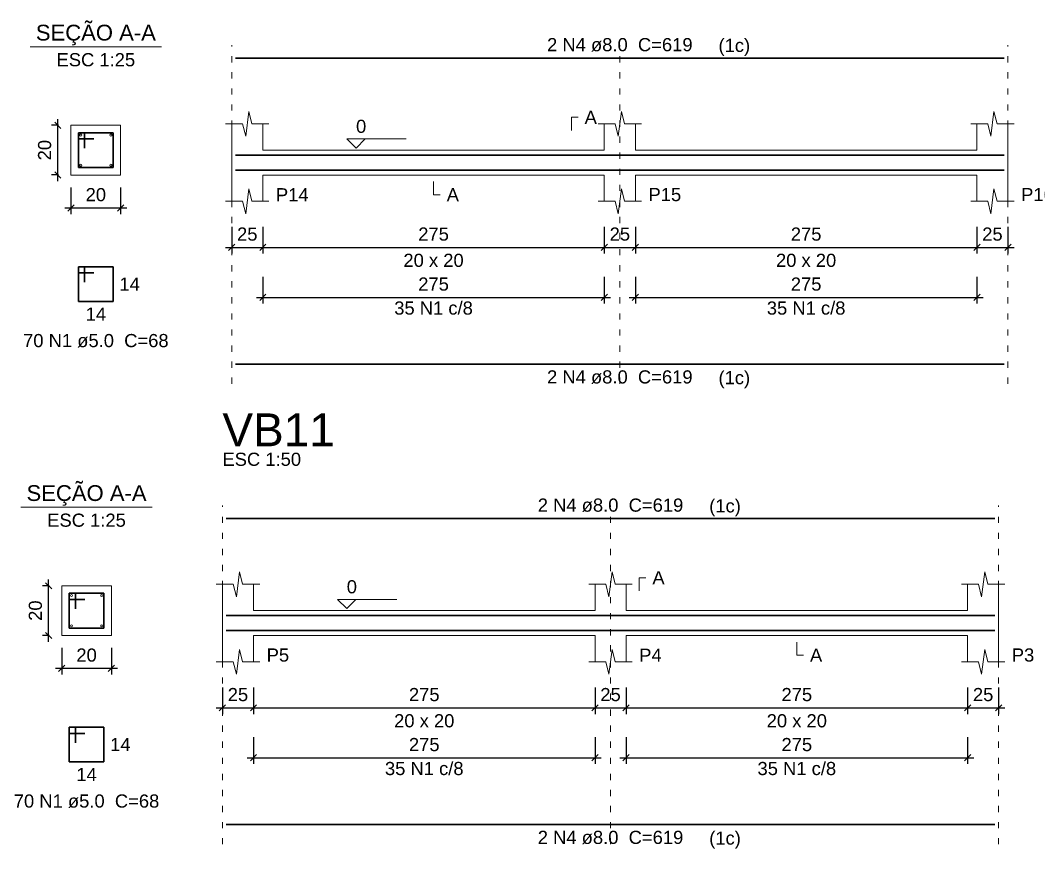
# Model space of a CAD drawing. Header units: millimetres. Extents: x 7 to 580, y -90 to 91.
# Drawn here: x 455.32 to 471.72, y 33.03 to 46.37 of the extents above; entities that cross this region are included whole.
import ezdxf

# ---------------------------------------------------------------- set-up
doc = ezdxf.new("R2010")
doc.units = ezdxf.units.MM
doc.linetypes.add('DOT2', pattern=[3.175, 0, -3.175])
for name, color, linetype, lineweight in [('DT-Barras na forma', 2, 'Continuous', 30), ('DT-Barras no corte', 5, 'Continuous', 5), ('DT-Barras rebatidas', 2, 'Continuous', 30), ('DT-Cotas', 9, 'Continuous', 5), ('DT-Forma', 5, 'Continuous', 5), ('DT-Pontilhado', 9, 'DOT2', 5), ('DT-Textos', 7, 'Continuous', 5), ('DT-Título', 3, 'Continuous', 20)]:
    doc.layers.add(name, color=color, linetype=linetype, lineweight=lineweight)
doc.styles.add('Arial', font='arial.ttf')
doc.styles.get("Standard").update_dxf_attribs({"font": 'arial.ttf'})
doc.dimstyles.new('UM_25.000000', dxfattribs={"dimtxt": 0.18, "dimasz": 0.1, "dimexe": 0.1, "dimexo": 0.2, "dimgap": 0, "dimtad": 1, "dimtih": 1, "dimtoh": 1, "dimdec": 1, "dimlfac": 25, "dimzin": 0, "dimdsep": 46, "dimtxsty": 'Standard', "dimblk": 'CLOSED', "dimblk1": 'CLOSED', "dimblk2": 'CLOSED', "dimcen": 0.09, "dimdle": 0.1, "dimadec": 1, "dimazin": 2, "dimtfac": 1, "dimtdec": 4, "dimtofl": 0, "dimtmove": 0, "dimatfit": 3, "dimldrblk": 'CLOSED', "dimfxl": 1, "dimtolj": 1, "dimarcsym": 0})
doc.dimstyles.new('UM_50.000000', dxfattribs={"dimtxt": 0.18, "dimasz": 0.1, "dimexe": 0.1, "dimexo": 0.2, "dimgap": 0, "dimtad": 1, "dimtih": 1, "dimtoh": 1, "dimdec": 1, "dimlfac": 50, "dimzin": 0, "dimdsep": 46, "dimtxsty": 'Standard', "dimblk": 'CLOSED', "dimblk1": 'CLOSED', "dimblk2": 'CLOSED', "dimcen": 0.09, "dimdle": 0.1, "dimadec": 1, "dimazin": 2, "dimtfac": 1, "dimtdec": 4, "dimtofl": 0, "dimtmove": 0, "dimatfit": 3, "dimldrblk": 'CLOSED', "dimfxl": 1, "dimtolj": 1, "dimarcsym": 0})

# ---------------------------------------------------------------- blocks, each defined once
blk = doc.blocks.new('_OBLIQUE')
at = {"color": 0, "linetype": 'ByBlock', "lineweight": -2}
blk.add_line((-0.5, -0.5), (0.5, 0.5), dxfattribs=at)
blk = doc.blocks.new('*D363')
at = {"layer": 'Defpoints', "color": 0, "transparency": 16777216}
for p in [(455.927, 44.682), (456.139, 44.682), (456.139, 43.882)]:
    blk.add_point(p, dxfattribs=at)
at = {"layer": 'DT-Cotas', "color": 0, "lineweight": -2, "transparency": 16777216}
for p, q in [((455.927, 43.782), (455.927, 44.782)), ((455.939, 44.682), (455.827, 44.682)), ((455.939, 43.882), (455.827, 43.882))]:
    blk.add_line(p, q, dxfattribs=at)
at = {"layer": 'DT-Cotas', "color": 0, "lineweight": -2, "transparency": 16777216, "xscale": 0.1, "yscale": 0.1, "zscale": 0.1}
for p, rotation in [((455.927, 44.682), 90), ((455.927, 43.882), 270)]:
    blk.add_blockref('_OBLIQUE', p, dxfattribs=dict(at, rotation=rotation))
at = {"layer": 'DT-Cotas', "transparency": 16777216, "insert": (455.715, 44.282), "char_height": 0.2118, "attachment_point": 5, "rotation": 90, "style": 'Arial'}
blk.add_mtext('\\A1;20', dxfattribs=at)
blk = doc.blocks.new('*D364')
at = {"layer": 'Defpoints', "color": 0, "transparency": 16777216}
for p in [(456.139, 43.882), (456.939, 43.882), (456.939, 43.352)]:
    blk.add_point(p, dxfattribs=at)
at = {"layer": 'DT-Cotas', "color": 0, "lineweight": -2, "transparency": 16777216}
for p, q in [((456.139, 43.682), (456.139, 43.252)), ((456.939, 43.682), (456.939, 43.252)), ((456.039, 43.352), (457.039, 43.352))]:
    blk.add_line(p, q, dxfattribs=at)
at = {"layer": 'DT-Cotas', "color": 0, "lineweight": -2, "transparency": 16777216, "xscale": 0.1, "yscale": 0.1, "zscale": 0.1, "rotation": 180}
blk.add_blockref('_OBLIQUE', (456.139, 43.352), dxfattribs=at)
at = {"layer": 'DT-Cotas', "color": 0, "lineweight": -2, "transparency": 16777216, "xscale": 0.1, "yscale": 0.1, "zscale": 0.1}
blk.add_blockref('_OBLIQUE', (456.939, 43.352), dxfattribs=at)
at = {"layer": 'DT-Cotas', "transparency": 16777216, "insert": (456.539, 43.564), "char_height": 0.2118, "attachment_point": 5, "rotation": 0.0057, "style": 'Arial'}
blk.add_mtext('\\A1;20', dxfattribs=at)
blk = doc.blocks.new('*D367')
at = {"layer": 'Defpoints', "color": 0, "transparency": 16777216}
for p in [(458.728, 43.246), (459.228, 43.246), (459.228, 42.717)]:
    blk.add_point(p, dxfattribs=at)
at = {"layer": 'DT-Cotas', "color": 0, "lineweight": -2, "transparency": 16777216}
for p, q in [((458.728, 43.046), (458.728, 42.617)), ((459.228, 43.046), (459.228, 42.617)), ((458.628, 42.717), (459.328, 42.717))]:
    blk.add_line(p, q, dxfattribs=at)
at = {"layer": 'DT-Cotas', "color": 0, "lineweight": -2, "transparency": 16777216, "xscale": 0.1, "yscale": 0.1, "zscale": 0.1, "rotation": 180}
blk.add_blockref('_OBLIQUE', (458.728, 42.717), dxfattribs=at)
at = {"layer": 'DT-Cotas', "color": 0, "lineweight": -2, "transparency": 16777216, "xscale": 0.1, "yscale": 0.1, "zscale": 0.1}
blk.add_blockref('_OBLIQUE', (459.228, 42.717), dxfattribs=at)
at = {"layer": 'DT-Cotas', "transparency": 16777216, "insert": (458.978, 42.929), "char_height": 0.2118, "attachment_point": 5, "rotation": 0.0057, "style": 'Arial'}
blk.add_mtext('\\A1;25', dxfattribs=at)
blk = doc.blocks.new('*D368')
at = {"layer": 'Defpoints', "color": 0, "transparency": 16777216}
for p in [(459.228, 43.246), (464.728, 43.246), (464.728, 42.717)]:
    blk.add_point(p, dxfattribs=at)
at = {"layer": 'DT-Cotas', "color": 0, "lineweight": -2, "transparency": 16777216}
for p, q in [((459.228, 43.046), (459.228, 42.617)), ((464.728, 43.046), (464.728, 42.617)), ((459.128, 42.717), (464.828, 42.717))]:
    blk.add_line(p, q, dxfattribs=at)
at = {"layer": 'DT-Cotas', "color": 0, "lineweight": -2, "transparency": 16777216, "xscale": 0.1, "yscale": 0.1, "zscale": 0.1, "rotation": 180}
blk.add_blockref('_OBLIQUE', (459.228, 42.717), dxfattribs=at)
at = {"layer": 'DT-Cotas', "color": 0, "lineweight": -2, "transparency": 16777216, "xscale": 0.1, "yscale": 0.1, "zscale": 0.1}
blk.add_blockref('_OBLIQUE', (464.728, 42.717), dxfattribs=at)
at = {"layer": 'DT-Cotas', "transparency": 16777216, "insert": (461.978, 42.929), "char_height": 0.2118, "attachment_point": 5, "rotation": 0.0057, "style": 'Arial'}
blk.add_mtext('\\A1;275', dxfattribs=at)
blk = doc.blocks.new('*D369')
at = {"layer": 'Defpoints', "color": 0, "transparency": 16777216}
for p in [(464.728, 43.246), (465.228, 43.246), (465.228, 42.717)]:
    blk.add_point(p, dxfattribs=at)
at = {"layer": 'DT-Cotas', "color": 0, "lineweight": -2, "transparency": 16777216}
for p, q in [((464.728, 43.046), (464.728, 42.617)), ((465.228, 43.046), (465.228, 42.617)), ((464.628, 42.717), (465.328, 42.717))]:
    blk.add_line(p, q, dxfattribs=at)
at = {"layer": 'DT-Cotas', "color": 0, "lineweight": -2, "transparency": 16777216, "xscale": 0.1, "yscale": 0.1, "zscale": 0.1, "rotation": 180}
blk.add_blockref('_OBLIQUE', (464.728, 42.717), dxfattribs=at)
at = {"layer": 'DT-Cotas', "color": 0, "lineweight": -2, "transparency": 16777216, "xscale": 0.1, "yscale": 0.1, "zscale": 0.1}
blk.add_blockref('_OBLIQUE', (465.228, 42.717), dxfattribs=at)
at = {"layer": 'DT-Cotas', "transparency": 16777216, "insert": (464.978, 42.929), "char_height": 0.2118, "attachment_point": 5, "rotation": 0.0057, "style": 'Arial'}
blk.add_mtext('\\A1;25', dxfattribs=at)
blk = doc.blocks.new('*D370')
at = {"layer": 'Defpoints', "color": 0, "transparency": 16777216}
for p in [(465.228, 43.246), (470.728, 43.246), (470.728, 42.717)]:
    blk.add_point(p, dxfattribs=at)
at = {"layer": 'DT-Cotas', "color": 0, "lineweight": -2, "transparency": 16777216}
for p, q in [((465.228, 43.046), (465.228, 42.617)), ((470.728, 43.046), (470.728, 42.617)), ((465.128, 42.717), (470.828, 42.717))]:
    blk.add_line(p, q, dxfattribs=at)
at = {"layer": 'DT-Cotas', "color": 0, "lineweight": -2, "transparency": 16777216, "xscale": 0.1, "yscale": 0.1, "zscale": 0.1, "rotation": 180}
blk.add_blockref('_OBLIQUE', (465.228, 42.717), dxfattribs=at)
at = {"layer": 'DT-Cotas', "color": 0, "lineweight": -2, "transparency": 16777216, "xscale": 0.1, "yscale": 0.1, "zscale": 0.1}
blk.add_blockref('_OBLIQUE', (470.728, 42.717), dxfattribs=at)
at = {"layer": 'DT-Cotas', "transparency": 16777216, "insert": (467.978, 42.929), "char_height": 0.2118, "attachment_point": 5, "rotation": 0.0057, "style": 'Arial'}
blk.add_mtext('\\A1;275', dxfattribs=at)
blk = doc.blocks.new('*D371')
at = {"layer": 'Defpoints', "color": 0, "transparency": 16777216}
for p in [(470.728, 43.246), (471.228, 43.246), (471.228, 42.717)]:
    blk.add_point(p, dxfattribs=at)
at = {"layer": 'DT-Cotas', "color": 0, "lineweight": -2, "transparency": 16777216}
for p, q in [((470.728, 43.046), (470.728, 42.617)), ((471.228, 43.046), (471.228, 42.617)), ((470.628, 42.717), (471.328, 42.717))]:
    blk.add_line(p, q, dxfattribs=at)
at = {"layer": 'DT-Cotas', "color": 0, "lineweight": -2, "transparency": 16777216, "xscale": 0.1, "yscale": 0.1, "zscale": 0.1, "rotation": 180}
blk.add_blockref('_OBLIQUE', (470.728, 42.717), dxfattribs=at)
at = {"layer": 'DT-Cotas', "color": 0, "lineweight": -2, "transparency": 16777216, "xscale": 0.1, "yscale": 0.1, "zscale": 0.1}
blk.add_blockref('_OBLIQUE', (471.228, 42.717), dxfattribs=at)
at = {"layer": 'DT-Cotas', "transparency": 16777216, "insert": (470.978, 42.929), "char_height": 0.2118, "attachment_point": 5, "rotation": 0.0057, "style": 'Arial'}
blk.add_mtext('\\A1;25', dxfattribs=at)
blk = doc.blocks.new('*D351')
at = {"layer": 'Defpoints', "color": 0, "transparency": 16777216}
for p in [(459.228, 42.442), (464.728, 42.442), (464.728, 41.912)]:
    blk.add_point(p, dxfattribs=at)
at = {"layer": 'DT-Cotas', "color": 0, "lineweight": -2, "transparency": 16777216}
for p, q in [((459.228, 42.242), (459.228, 41.812)), ((464.728, 42.242), (464.728, 41.812)), ((459.128, 41.912), (464.828, 41.912))]:
    blk.add_line(p, q, dxfattribs=at)
at = {"layer": 'DT-Cotas', "color": 0, "lineweight": -2, "transparency": 16777216, "xscale": 0.1, "yscale": 0.1, "zscale": 0.1, "rotation": 180}
blk.add_blockref('_OBLIQUE', (459.228, 41.912), dxfattribs=at)
at = {"layer": 'DT-Cotas', "color": 0, "lineweight": -2, "transparency": 16777216, "xscale": 0.1, "yscale": 0.1, "zscale": 0.1}
blk.add_blockref('_OBLIQUE', (464.728, 41.912), dxfattribs=at)
at = {"layer": 'DT-Cotas', "transparency": 16777216, "insert": (461.978, 42.124), "char_height": 0.2118, "attachment_point": 5, "rotation": 0.0057, "style": 'Arial'}
blk.add_mtext('\\A1;275', dxfattribs=at)
blk = doc.blocks.new('*D352')
at = {"layer": 'Defpoints', "color": 0, "transparency": 16777216}
for p in [(465.228, 42.442), (470.728, 42.442), (470.728, 41.912)]:
    blk.add_point(p, dxfattribs=at)
at = {"layer": 'DT-Cotas', "color": 0, "lineweight": -2, "transparency": 16777216}
for p, q in [((465.228, 42.242), (465.228, 41.812)), ((470.728, 42.242), (470.728, 41.812)), ((465.128, 41.912), (470.828, 41.912))]:
    blk.add_line(p, q, dxfattribs=at)
at = {"layer": 'DT-Cotas', "color": 0, "lineweight": -2, "transparency": 16777216, "xscale": 0.1, "yscale": 0.1, "zscale": 0.1, "rotation": 180}
blk.add_blockref('_OBLIQUE', (465.228, 41.912), dxfattribs=at)
at = {"layer": 'DT-Cotas', "color": 0, "lineweight": -2, "transparency": 16777216, "xscale": 0.1, "yscale": 0.1, "zscale": 0.1}
blk.add_blockref('_OBLIQUE', (470.728, 41.912), dxfattribs=at)
at = {"layer": 'DT-Cotas', "transparency": 16777216, "insert": (467.978, 42.124), "char_height": 0.2118, "attachment_point": 5, "rotation": 0.0057, "style": 'Arial'}
blk.add_mtext('\\A1;275', dxfattribs=at)
blk = doc.blocks.new('*D402')
at = {"layer": 'Defpoints', "color": 0, "transparency": 16777216}
for p in [(455.778, 37.267), (455.99, 37.267), (455.99, 36.467)]:
    blk.add_point(p, dxfattribs=at)
at = {"layer": 'DT-Cotas', "color": 0, "lineweight": -2, "transparency": 16777216}
for p, q in [((455.79, 37.267), (455.678, 37.267)), ((455.778, 36.367), (455.778, 37.367)), ((455.79, 36.467), (455.678, 36.467))]:
    blk.add_line(p, q, dxfattribs=at)
at = {"layer": 'DT-Cotas', "color": 0, "lineweight": -2, "transparency": 16777216, "xscale": 0.1, "yscale": 0.1, "zscale": 0.1}
for p, rotation in [((455.778, 37.267), 90), ((455.778, 36.467), 270)]:
    blk.add_blockref('_OBLIQUE', p, dxfattribs=dict(at, rotation=rotation))
at = {"layer": 'DT-Cotas', "transparency": 16777216, "insert": (455.566, 36.867), "char_height": 0.2118, "attachment_point": 5, "rotation": 90, "style": 'Arial'}
blk.add_mtext('\\A1;20', dxfattribs=at)
blk = doc.blocks.new('*D403')
at = {"layer": 'Defpoints', "color": 0, "transparency": 16777216}
for p in [(455.99, 36.467), (456.79, 36.467), (456.79, 35.938)]:
    blk.add_point(p, dxfattribs=at)
at = {"layer": 'DT-Cotas', "color": 0, "lineweight": -2, "transparency": 16777216}
for p, q in [((455.99, 36.267), (455.99, 35.838)), ((456.79, 36.267), (456.79, 35.838)), ((455.89, 35.938), (456.89, 35.938))]:
    blk.add_line(p, q, dxfattribs=at)
at = {"layer": 'DT-Cotas', "color": 0, "lineweight": -2, "transparency": 16777216, "xscale": 0.1, "yscale": 0.1, "zscale": 0.1, "rotation": 180}
blk.add_blockref('_OBLIQUE', (455.99, 35.938), dxfattribs=at)
at = {"layer": 'DT-Cotas', "color": 0, "lineweight": -2, "transparency": 16777216, "xscale": 0.1, "yscale": 0.1, "zscale": 0.1}
blk.add_blockref('_OBLIQUE', (456.79, 35.938), dxfattribs=at)
at = {"layer": 'DT-Cotas', "transparency": 16777216, "insert": (456.39, 36.15), "char_height": 0.2118, "attachment_point": 5, "rotation": 0.0057, "style": 'Arial'}
blk.add_mtext('\\A1;20', dxfattribs=at)
blk = doc.blocks.new('*D386')
at = {"layer": 'Defpoints', "color": 0, "transparency": 16777216}
for p in [(458.578, 35.832), (459.078, 35.832), (459.078, 35.302)]:
    blk.add_point(p, dxfattribs=at)
at = {"layer": 'DT-Cotas', "color": 0, "lineweight": -2, "transparency": 16777216}
for p, q in [((458.578, 35.632), (458.578, 35.202)), ((459.078, 35.632), (459.078, 35.202)), ((458.478, 35.302), (459.178, 35.302))]:
    blk.add_line(p, q, dxfattribs=at)
at = {"layer": 'DT-Cotas', "color": 0, "lineweight": -2, "transparency": 16777216, "xscale": 0.1, "yscale": 0.1, "zscale": 0.1, "rotation": 180}
blk.add_blockref('_OBLIQUE', (458.578, 35.302), dxfattribs=at)
at = {"layer": 'DT-Cotas', "color": 0, "lineweight": -2, "transparency": 16777216, "xscale": 0.1, "yscale": 0.1, "zscale": 0.1}
blk.add_blockref('_OBLIQUE', (459.078, 35.302), dxfattribs=at)
at = {"layer": 'DT-Cotas', "transparency": 16777216, "insert": (458.828, 35.514), "char_height": 0.2118, "attachment_point": 5, "rotation": 0.0057, "style": 'Arial'}
blk.add_mtext('\\A1;25', dxfattribs=at)
blk = doc.blocks.new('*D387')
at = {"layer": 'Defpoints', "color": 0, "transparency": 16777216}
for p in [(459.078, 35.832), (464.578, 35.832), (464.578, 35.302)]:
    blk.add_point(p, dxfattribs=at)
at = {"layer": 'DT-Cotas', "color": 0, "lineweight": -2, "transparency": 16777216}
for p, q in [((459.078, 35.632), (459.078, 35.202)), ((464.578, 35.632), (464.578, 35.202)), ((458.978, 35.302), (464.678, 35.302))]:
    blk.add_line(p, q, dxfattribs=at)
at = {"layer": 'DT-Cotas', "color": 0, "lineweight": -2, "transparency": 16777216, "xscale": 0.1, "yscale": 0.1, "zscale": 0.1, "rotation": 180}
blk.add_blockref('_OBLIQUE', (459.078, 35.302), dxfattribs=at)
at = {"layer": 'DT-Cotas', "color": 0, "lineweight": -2, "transparency": 16777216, "xscale": 0.1, "yscale": 0.1, "zscale": 0.1}
blk.add_blockref('_OBLIQUE', (464.578, 35.302), dxfattribs=at)
at = {"layer": 'DT-Cotas', "transparency": 16777216, "insert": (461.828, 35.514), "char_height": 0.2118, "attachment_point": 5, "rotation": 0.0057, "style": 'Arial'}
blk.add_mtext('\\A1;275', dxfattribs=at)
blk = doc.blocks.new('*D388')
at = {"layer": 'Defpoints', "color": 0, "transparency": 16777216}
for p in [(464.578, 35.832), (465.078, 35.832), (465.078, 35.302)]:
    blk.add_point(p, dxfattribs=at)
at = {"layer": 'DT-Cotas', "color": 0, "lineweight": -2, "transparency": 16777216}
for p, q in [((464.578, 35.632), (464.578, 35.202)), ((465.078, 35.632), (465.078, 35.202)), ((464.478, 35.302), (465.178, 35.302))]:
    blk.add_line(p, q, dxfattribs=at)
at = {"layer": 'DT-Cotas', "color": 0, "lineweight": -2, "transparency": 16777216, "xscale": 0.1, "yscale": 0.1, "zscale": 0.1, "rotation": 180}
blk.add_blockref('_OBLIQUE', (464.578, 35.302), dxfattribs=at)
at = {"layer": 'DT-Cotas', "color": 0, "lineweight": -2, "transparency": 16777216, "xscale": 0.1, "yscale": 0.1, "zscale": 0.1}
blk.add_blockref('_OBLIQUE', (465.078, 35.302), dxfattribs=at)
at = {"layer": 'DT-Cotas', "transparency": 16777216, "insert": (464.828, 35.514), "char_height": 0.2118, "attachment_point": 5, "rotation": 0.0057, "style": 'Arial'}
blk.add_mtext('\\A1;25', dxfattribs=at)
blk = doc.blocks.new('*D389')
at = {"layer": 'Defpoints', "color": 0, "transparency": 16777216}
for p in [(465.078, 35.832), (470.578, 35.832), (470.578, 35.302)]:
    blk.add_point(p, dxfattribs=at)
at = {"layer": 'DT-Cotas', "color": 0, "lineweight": -2, "transparency": 16777216}
for p, q in [((465.078, 35.632), (465.078, 35.202)), ((470.578, 35.632), (470.578, 35.202)), ((464.978, 35.302), (470.678, 35.302))]:
    blk.add_line(p, q, dxfattribs=at)
at = {"layer": 'DT-Cotas', "color": 0, "lineweight": -2, "transparency": 16777216, "xscale": 0.1, "yscale": 0.1, "zscale": 0.1, "rotation": 180}
blk.add_blockref('_OBLIQUE', (465.078, 35.302), dxfattribs=at)
at = {"layer": 'DT-Cotas', "color": 0, "lineweight": -2, "transparency": 16777216, "xscale": 0.1, "yscale": 0.1, "zscale": 0.1}
blk.add_blockref('_OBLIQUE', (470.578, 35.302), dxfattribs=at)
at = {"layer": 'DT-Cotas', "transparency": 16777216, "insert": (467.828, 35.514), "char_height": 0.2118, "attachment_point": 5, "rotation": 0.0057, "style": 'Arial'}
blk.add_mtext('\\A1;275', dxfattribs=at)
blk = doc.blocks.new('*D390')
at = {"layer": 'Defpoints', "color": 0, "transparency": 16777216}
for p in [(470.578, 35.832), (471.078, 35.832), (471.078, 35.302)]:
    blk.add_point(p, dxfattribs=at)
at = {"layer": 'DT-Cotas', "color": 0, "lineweight": -2, "transparency": 16777216}
for p, q in [((470.578, 35.632), (470.578, 35.202)), ((471.078, 35.632), (471.078, 35.202)), ((470.478, 35.302), (471.178, 35.302))]:
    blk.add_line(p, q, dxfattribs=at)
at = {"layer": 'DT-Cotas', "color": 0, "lineweight": -2, "transparency": 16777216, "xscale": 0.1, "yscale": 0.1, "zscale": 0.1, "rotation": 180}
blk.add_blockref('_OBLIQUE', (470.578, 35.302), dxfattribs=at)
at = {"layer": 'DT-Cotas', "color": 0, "lineweight": -2, "transparency": 16777216, "xscale": 0.1, "yscale": 0.1, "zscale": 0.1}
blk.add_blockref('_OBLIQUE', (471.078, 35.302), dxfattribs=at)
at = {"layer": 'DT-Cotas', "transparency": 16777216, "insert": (470.828, 35.514), "char_height": 0.2118, "attachment_point": 5, "rotation": 0.0057, "style": 'Arial'}
blk.add_mtext('\\A1;25', dxfattribs=at)
blk = doc.blocks.new('*D338')
at = {"layer": 'Defpoints', "color": 0, "transparency": 16777216}
for p in [(459.078, 35.027), (464.578, 35.027), (464.578, 34.498)]:
    blk.add_point(p, dxfattribs=at)
at = {"layer": 'DT-Cotas', "color": 0, "lineweight": -2, "transparency": 16777216}
for p, q in [((459.078, 34.827), (459.078, 34.398)), ((464.578, 34.827), (464.578, 34.398)), ((458.978, 34.498), (464.678, 34.498))]:
    blk.add_line(p, q, dxfattribs=at)
at = {"layer": 'DT-Cotas', "color": 0, "lineweight": -2, "transparency": 16777216, "xscale": 0.1, "yscale": 0.1, "zscale": 0.1, "rotation": 180}
blk.add_blockref('_OBLIQUE', (459.078, 34.498), dxfattribs=at)
at = {"layer": 'DT-Cotas', "color": 0, "lineweight": -2, "transparency": 16777216, "xscale": 0.1, "yscale": 0.1, "zscale": 0.1}
blk.add_blockref('_OBLIQUE', (464.578, 34.498), dxfattribs=at)
at = {"layer": 'DT-Cotas', "transparency": 16777216, "insert": (461.828, 34.709), "char_height": 0.2118, "attachment_point": 5, "rotation": 0.0057, "style": 'Arial'}
blk.add_mtext('\\A1;275', dxfattribs=at)
blk = doc.blocks.new('*D339')
at = {"layer": 'Defpoints', "color": 0, "transparency": 16777216}
for p in [(465.078, 35.027), (470.578, 35.027), (470.578, 34.498)]:
    blk.add_point(p, dxfattribs=at)
at = {"layer": 'DT-Cotas', "color": 0, "lineweight": -2, "transparency": 16777216}
for p, q in [((465.078, 34.827), (465.078, 34.398)), ((470.578, 34.827), (470.578, 34.398)), ((464.978, 34.498), (470.678, 34.498))]:
    blk.add_line(p, q, dxfattribs=at)
at = {"layer": 'DT-Cotas', "color": 0, "lineweight": -2, "transparency": 16777216, "xscale": 0.1, "yscale": 0.1, "zscale": 0.1, "rotation": 180}
blk.add_blockref('_OBLIQUE', (465.078, 34.498), dxfattribs=at)
at = {"layer": 'DT-Cotas', "color": 0, "lineweight": -2, "transparency": 16777216, "xscale": 0.1, "yscale": 0.1, "zscale": 0.1}
blk.add_blockref('_OBLIQUE', (470.578, 34.498), dxfattribs=at)
at = {"layer": 'DT-Cotas', "transparency": 16777216, "insert": (467.828, 34.709), "char_height": 0.2118, "attachment_point": 5, "rotation": 0.0057, "style": 'Arial'}
blk.add_mtext('\\A1;275', dxfattribs=at)

msp = doc.modelspace()

# ---------------------------------------------------------------- linework, layer by layer
at = {"layer": 'DT-Barras na forma'}
for p, q in [((456.3591, 44.5618), (456.2591, 44.5618)), ((456.2591, 44.5618), (456.2591, 44.0018)), ((456.8191, 44.5618), (456.2591, 44.5618)), ((456.2591, 44.5618), (456.2591, 44.4618)), ((456.2591, 44.4618), (456.5091, 44.4618)), ((456.3591, 44.3118), (456.3591, 44.5618)), ((456.8191, 44.0018), (456.8191, 44.5618)), ((456.2591, 44.0018), (456.8191, 44.0018)), ((456.2095, 37.1473), (456.1095, 37.1473)), ((456.1095, 37.1473), (456.1095, 36.5873)), ((456.6695, 37.1473), (456.1095, 37.1473)), ((456.1095, 37.1473), (456.1095, 37.0473)), ((456.2095, 36.8973), (456.2095, 37.1473)), ((456.6695, 36.5873), (456.6695, 37.1473)), ((456.1095, 37.0473), (456.3595, 37.0473)), ((456.1095, 36.5873), (456.6695, 36.5873))]:
    msp.add_line(p, q, dxfattribs=at)
for points in [[(458.7876, 44.2038), (471.1679, 44.2038)], [(458.7876, 43.9598), (471.1679, 43.9598)], [(458.638, 36.7893), (471.0181, 36.7893)], [(458.638, 36.5453), (471.0181, 36.5453)]]:
    msp.add_lwpolyline(points, dxfattribs=at)
at = {"layer": 'DT-Barras no corte'}
for centre in [(456.2951, 44.5258), (456.7831, 44.5258), (456.2951, 44.0378), (456.7831, 44.0378), (456.1455, 37.1113), (456.6335, 37.1113), (456.1455, 36.6233), (456.6335, 36.6233)]:
    msp.add_circle(centre, 0.016, dxfattribs=at)
at = {"layer": 'DT-Barras rebatidas'}
for p, q in [((458.7876, 45.7628), (471.1679, 45.7628)), ((456.3591, 42.4051), (456.2591, 42.4051)), ((456.2591, 42.4051), (456.2591, 41.8451)), ((456.8191, 42.4051), (456.2591, 42.4051)), ((456.2591, 42.4051), (456.2591, 42.3051)), ((456.3591, 42.1551), (456.3591, 42.4051)), ((456.8191, 41.8451), (456.8191, 42.4051)), ((456.2591, 42.3051), (456.5091, 42.3051)), ((456.2591, 41.8451), (456.8191, 41.8451)), ((458.7876, 40.837), (471.1679, 40.837)), ((458.638, 38.3483), (471.0181, 38.3483)), ((456.2095, 34.9906), (456.1095, 34.9906)), ((456.1095, 34.9906), (456.1095, 34.4306)), ((456.6695, 34.9906), (456.1095, 34.9906)), ((456.1095, 34.9906), (456.1095, 34.8906)), ((456.2095, 34.7406), (456.2095, 34.9906)), ((456.6695, 34.4306), (456.6695, 34.9906)), ((456.1095, 34.8906), (456.3595, 34.8906)), ((456.1095, 34.4306), (456.6695, 34.4306)), ((458.638, 33.4225), (471.0181, 33.4225))]:
    msp.add_line(p, q, dxfattribs=at)
at = {"layer": 'DT-Forma'}
for p, q in [((458.9526, 44.5054), (459.0026, 44.9054)), ((459.0026, 44.9054), (459.0526, 44.7054)), ((464.9528, 44.5054), (465.0028, 44.9054)), ((465.0028, 44.9054), (465.0528, 44.7054)), ((470.9529, 44.5054), (471.0029, 44.9054)), ((471.0029, 44.9054), (471.0529, 44.7054)), ((456.9391, 44.6818), (456.1391, 44.6818)), ((456.1391, 44.6818), (456.1391, 43.8818)), ((456.9391, 43.8818), (456.9391, 44.6818)), ((458.6276, 44.7054), (458.9026, 44.7054)), ((458.7276, 44.2818), (458.7276, 44.7054)), ((458.9026, 44.7054), (458.9526, 44.5054)), ((459.0526, 44.7054), (459.3276, 44.7054)), ((459.2276, 44.7054), (459.2276, 44.2818)), ((464.6278, 44.7054), (464.9028, 44.7054)), ((464.7278, 44.2818), (464.7278, 44.7054)), ((464.9028, 44.7054), (464.9528, 44.5054)), ((465.0528, 44.7054), (465.3278, 44.7054)), ((465.2278, 44.7054), (465.2278, 44.2818)), ((470.6279, 44.7054), (470.9029, 44.7054)), ((470.7279, 44.2818), (470.7279, 44.7054)), ((470.9029, 44.7054), (470.9529, 44.5054)), ((471.0529, 44.7054), (471.3279, 44.7054)), ((471.2279, 44.7054), (471.2279, 44.2818)), ((459.2276, 44.2818), (464.7278, 44.2818)), ((465.2278, 44.2818), (470.7279, 44.2818)), ((456.1391, 43.8818), (456.9391, 43.8818)), ((458.7276, 43.8818), (458.7276, 43.4582)), ((459.2276, 43.4582), (459.2276, 43.8818)), ((459.2276, 43.8818), (464.7278, 43.8818)), ((464.7278, 43.8818), (464.7278, 43.4582)), ((465.2278, 43.4582), (465.2278, 43.8818)), ((465.2278, 43.8818), (470.7279, 43.8818)), ((470.7279, 43.8818), (470.7279, 43.4582)), ((471.2279, 43.4582), (471.2279, 43.8818)), ((458.9526, 43.2582), (459.0026, 43.6582)), ((459.0026, 43.6582), (459.0526, 43.4582)), ((464.9528, 43.2582), (465.0028, 43.6582)), ((465.0028, 43.6582), (465.0528, 43.4582)), ((470.9529, 43.2582), (471.0029, 43.6582)), ((471.0029, 43.6582), (471.0529, 43.4582)), ((458.6276, 43.4582), (458.9026, 43.4582)), ((458.9026, 43.4582), (458.9526, 43.2582)), ((459.0526, 43.4582), (459.3276, 43.4582)), ((464.6278, 43.4582), (464.9028, 43.4582)), ((464.9028, 43.4582), (464.9528, 43.2582)), ((465.0528, 43.4582), (465.3278, 43.4582)), ((470.6279, 43.4582), (470.9029, 43.4582)), ((470.9029, 43.4582), (470.9529, 43.2582)), ((471.0529, 43.4582), (471.3279, 43.4582)), ((458.803, 37.0909), (458.853, 37.4909)), ((458.853, 37.4909), (458.903, 37.2909)), ((464.8031, 37.0909), (464.8531, 37.4909)), ((464.8531, 37.4909), (464.9031, 37.2909)), ((470.8031, 37.0909), (470.8531, 37.4909)), ((470.8531, 37.4909), (470.9031, 37.2909)), ((456.7895, 37.2673), (455.9895, 37.2673)), ((455.9895, 37.2673), (455.9895, 36.4673)), ((456.7895, 36.4673), (456.7895, 37.2673)), ((458.478, 37.2909), (458.753, 37.2909)), ((458.578, 36.8673), (458.578, 37.2909)), ((458.753, 37.2909), (458.803, 37.0909)), ((458.903, 37.2909), (459.178, 37.2909)), ((459.078, 37.2909), (459.078, 36.8673)), ((464.4781, 37.2909), (464.7531, 37.2909)), ((464.5781, 36.8673), (464.5781, 37.2909)), ((464.7531, 37.2909), (464.8031, 37.0909)), ((464.9031, 37.2909), (465.1781, 37.2909)), ((465.0781, 37.2909), (465.0781, 36.8673)), ((470.4781, 37.2909), (470.7531, 37.2909)), ((470.5781, 36.8673), (470.5781, 37.2909)), ((470.7531, 37.2909), (470.8031, 37.0909)), ((470.9031, 37.2909), (471.1781, 37.2909)), ((471.0781, 37.2909), (471.0781, 36.8673)), ((459.078, 36.8673), (464.5781, 36.8673)), ((465.0781, 36.8673), (470.5781, 36.8673)), ((455.9895, 36.4673), (456.7895, 36.4673)), ((458.578, 36.4673), (458.578, 36.0437)), ((459.078, 36.0437), (459.078, 36.4673)), ((459.078, 36.4673), (464.5781, 36.4673)), ((464.5781, 36.4673), (464.5781, 36.0437)), ((465.0781, 36.0437), (465.0781, 36.4673)), ((465.0781, 36.4673), (470.5781, 36.4673)), ((470.5781, 36.4673), (470.5781, 36.0437)), ((471.0781, 36.0437), (471.0781, 36.4673)), ((458.803, 35.8437), (458.853, 36.2437)), ((458.853, 36.2437), (458.903, 36.0437)), ((464.8031, 35.8437), (464.8531, 36.2437)), ((464.8531, 36.2437), (464.9031, 36.0437)), ((470.8031, 35.8437), (470.8531, 36.2437)), ((470.8531, 36.2437), (470.9031, 36.0437)), ((458.478, 36.0437), (458.753, 36.0437)), ((458.753, 36.0437), (458.803, 35.8437)), ((458.903, 36.0437), (459.178, 36.0437)), ((464.4781, 36.0437), (464.7531, 36.0437)), ((464.7531, 36.0437), (464.8031, 35.8437)), ((464.9031, 36.0437), (465.1781, 36.0437)), ((470.4781, 36.0437), (470.7531, 36.0437)), ((470.7531, 36.0437), (470.8031, 35.8437)), ((470.9031, 36.0437), (471.1781, 36.0437))]:
    msp.add_line(p, q, dxfattribs=at)
at = {"layer": 'DT-Forma', "linetype": 'Continuous'}
for p, q in [((458.7276, 43.8818), (458.7276, 44.2818)), ((471.2279, 44.2818), (471.2279, 43.8818)), ((458.578, 36.4673), (458.578, 36.8673)), ((471.0781, 36.8673), (471.0781, 36.4673))]:
    msp.add_line(p, q, dxfattribs=at)
at = {"layer": 'DT-Pontilhado', "ltscale": 0.05}
for p, q in [((458.7276, 40.5193), (458.7276, 45.9746)), ((464.9778, 40.5193), (464.9778, 45.9746)), ((471.2279, 40.5193), (471.2279, 45.9746)), ((458.578, 33.1048), (458.578, 38.5601)), ((464.8281, 33.1048), (464.8281, 38.5601)), ((471.0781, 33.1048), (471.0781, 38.5601))]:
    msp.add_line(p, q, dxfattribs=at)
at = {"layer": 'DT-Textos'}
for p, q in [((455.4801, 45.9467), (457.5981, 45.9467)), ((455.3305, 38.5322), (457.4485, 38.5322))]:
    msp.add_line(p, q, dxfattribs=at)
for points in [[(464.1983, 44.5995), (464.1983, 44.8113), (464.3042, 44.8113)], [(460.8777, 44.4619), (460.7294, 44.3136), (460.5811, 44.4619), (461.5342, 44.4619)], [(461.9777, 43.7759), (461.9777, 43.5641), (462.0836, 43.5641)], [(465.2899, 37.185), (465.2899, 37.3968), (465.3958, 37.3968)], [(460.728, 37.0473), (460.5798, 36.8991), (460.4315, 37.0473), (461.3846, 37.0473)], [(467.8281, 36.3614), (467.8281, 36.1496), (467.934, 36.1496)]]:
    msp.add_lwpolyline(points, dxfattribs=at)

# ---------------------------------------------------------------- texts
at = {"layer": 'DT-Barras rebatidas', "color": 7, "char_height": 0.2118, "line_spacing_factor": 0.9, "style": 'Arial'}
for s, insert, width, attachment_point in [('2 N4 ø8.0  C=619', (464.9776, 45.8691), 4.06656, 8), ('14', (456.9192, 42.231), 0.90832, 1), ('35 N1 c/8', (461.9777, 41.6304), 2.28744, 8), ('35 N1 c/8', (467.9779, 41.6304), 2.28744, 8), ('14', (456.5391, 41.7478), 0.90832, 2), ('70 N1 ø5.0  C=68', (456.5395, 41.1041), 4.06656, 8), ('2 N4 ø8.0  C=619', (464.9776, 40.5191), 4.06656, 8), ('2 N4 ø8.0  C=619', (464.828, 38.4546), 4.06656, 8), ('14', (456.7696, 34.8165), 0.90832, 1), ('35 N1 c/8', (461.828, 34.2159), 2.28744, 8), ('35 N1 c/8', (467.8281, 34.2159), 2.28744, 8), ('14', (456.3895, 34.3333), 0.90832, 2), ('70 N1 ø5.0  C=68', (456.3895, 33.6896), 4.06656, 8), ('2 N4 ø8.0  C=619', (464.828, 33.1046), 4.06656, 8)]:
    msp.add_mtext(s, dxfattribs=dict(at, insert=insert, width=width, attachment_point=attachment_point))
at = {"layer": 'DT-Textos', "line_spacing_factor": 0.798, "style": 'Arial'}
for s, insert, char_height, width, attachment_point in [('SEÇÃO A-A', (456.5395, 45.9692), 0.25416, 2.744928, 8), ('(1c)', (466.5666, 45.7992), 0.2118, 1.01664, 7), ('ESC 1:25', (456.5395, 45.6291), 0.2118, 2.03328, 8), ('0', (460.7296, 44.5571), 0.2118, 0.25416, 7), ('A', (464.4106, 44.7051), 0.2118, 0.25416, 7), ('P14', (459.4396, 43.4581), 0.2118, 0.76248, 7), ('A', (462.1896, 43.4581), 0.2118, 0.25416, 7), ('P15', (465.4396, 43.4581), 0.2118, 0.76248, 7), ('P16', (471.4396, 43.4581), 0.2118, 0.76248, 7), ('20 x 20', (461.9776, 42.3991), 0.2118, 1.77912, 8), ('20 x 20', (467.9776, 42.3991), 0.2118, 1.77912, 8), ('(1c)', (466.5666, 40.4492), 0.2118, 1.01664, 7), ('ESC 1:50', (458.578, 39.1956), 0.2118, 2.03328, 7), ('SEÇÃO A-A', (456.3895, 38.5547), 0.25416, 2.744928, 8), ('(1c)', (466.417, 38.3847), 0.2118, 1.01664, 7), ('ESC 1:25', (456.3895, 38.2146), 0.2118, 2.03328, 8), ('A', (465.502, 37.2906), 0.2118, 0.25416, 7), ('0', (460.58, 37.1426), 0.2118, 0.25416, 7), ('P5', (459.29, 36.0436), 0.2118, 0.50832, 7), ('P4', (465.29, 36.0436), 0.2118, 0.50832, 7), ('A', (468.04, 36.0436), 0.2118, 0.25416, 7), ('P3', (471.29, 36.0436), 0.2118, 0.50832, 7), ('20 x 20', (461.828, 34.9846), 0.2118, 1.77912, 8), ('20 x 20', (467.828, 34.9846), 0.2118, 1.77912, 8), ('(1c)', (466.417, 33.0347), 0.2118, 1.01664, 7)]:
    msp.add_mtext(s, dxfattribs=dict(at, insert=insert, char_height=char_height, width=width, attachment_point=attachment_point))
at = {"layer": 'DT-Título', "insert": (458.578, 39.5134), "char_height": 0.5295, "width": 2.5416, "attachment_point": 7, "line_spacing_factor": 0.798, "style": 'Arial'}
msp.add_mtext('VB11', dxfattribs=at)

# ---------------------------------------------------------------- dimensions: what is measured, and where the dimension line sits
at = {"layer": 'DT-Cotas'}
for base, p1, p2, picture, middle in [((455.9273, 44.6818), (456.1391, 43.8818), (456.1391, 44.6818), '*D363', (455.7155, 44.2818)), ((455.7777, 37.2673), (455.9895, 36.4673), (455.9895, 37.2673), '*D402', (455.5659, 36.8673))]:
    dim = msp.add_linear_dim(base=base, p1=p1, p2=p2, angle=90, dimstyle='UM_25.000000', override={"dimtxt": 0.2118, "dimasz": 0.1, "dimexe": 0.1, "dimexo": 0.2, "dimtad": 1, "dimtih": 0, "dimtoh": 0, "dimdec": 1, "dimlfac": 25, "dimzin": 8, "dimtxsty": 'Arial', "dimblk": 'OBLIQUE', "dimblk1": 'OBLIQUE', "dimblk2": 'OBLIQUE', "dimsah": 1, "dimdle": 0.1, "dimse1": 0, "dimse2": 0, "dimclrt": 256, "dimadec": 1, "dimazin": 3, "dimtmove": 2, "dimldrblk": 'OBLIQUE'}, dxfattribs=at)
    dim.commit()
    dim.dimension.update_dxf_attribs({"geometry": picture, "text_midpoint": middle, "dimtype": 160, "text_rotation": 90})
for base, p1, p2, dimstyle, override, picture, middle in [((456.9391, 43.3523), (456.1391, 43.8818), (456.9391, 43.8818), 'UM_25.000000', {"dimtxt": 0.2118, "dimasz": 0.1, "dimexe": 0.1, "dimexo": 0.2, "dimtad": 1, "dimtih": 0, "dimtoh": 0, "dimdec": 1, "dimlfac": 25, "dimzin": 8, "dimtxsty": 'Arial', "dimblk": 'OBLIQUE', "dimblk1": 'OBLIQUE', "dimblk2": 'OBLIQUE', "dimsah": 1, "dimdle": 0.1, "dimse1": 0, "dimse2": 0, "dimclrt": 256, "dimadec": 1, "dimazin": 3, "dimtmove": 2, "dimldrblk": 'OBLIQUE'}, '*D364', (456.5391, 43.5641)), ((459.2276, 42.7169), (458.7276, 43.2464), (459.2276, 43.2464), 'UM_50.000000', {"dimtxt": 0.2118, "dimasz": 0.1, "dimexe": 0.1, "dimexo": 0.2, "dimtad": 1, "dimtih": 0, "dimtoh": 0, "dimdec": 1, "dimlfac": 50, "dimzin": 8, "dimtxsty": 'Arial', "dimblk": 'OBLIQUE', "dimblk1": 'OBLIQUE', "dimblk2": 'OBLIQUE', "dimsah": 1, "dimdle": 0.1, "dimse1": 0, "dimse2": 0, "dimclrt": 256, "dimadec": 1, "dimazin": 3, "dimtmove": 2, "dimldrblk": 'OBLIQUE'}, '*D367', (458.9776, 42.9287)), ((464.7278, 42.7169), (459.2276, 43.2464), (464.7278, 43.2464), 'UM_50.000000', {"dimtxt": 0.2118, "dimasz": 0.1, "dimexe": 0.1, "dimexo": 0.2, "dimtad": 1, "dimtih": 0, "dimtoh": 0, "dimdec": 1, "dimlfac": 50, "dimzin": 8, "dimtxsty": 'Arial', "dimblk": 'OBLIQUE', "dimblk1": 'OBLIQUE', "dimblk2": 'OBLIQUE', "dimsah": 1, "dimdle": 0.1, "dimse1": 0, "dimse2": 0, "dimclrt": 256, "dimadec": 1, "dimazin": 3, "dimtmove": 2, "dimldrblk": 'OBLIQUE'}, '*D368', (461.9777, 42.9287)), ((465.2278, 42.7169), (464.7278, 43.2464), (465.2278, 43.2464), 'UM_50.000000', {"dimtxt": 0.2118, "dimasz": 0.1, "dimexe": 0.1, "dimexo": 0.2, "dimtad": 1, "dimtih": 0, "dimtoh": 0, "dimdec": 1, "dimlfac": 50, "dimzin": 8, "dimtxsty": 'Arial', "dimblk": 'OBLIQUE', "dimblk1": 'OBLIQUE', "dimblk2": 'OBLIQUE', "dimsah": 1, "dimdle": 0.1, "dimse1": 0, "dimse2": 0, "dimclrt": 256, "dimadec": 1, "dimazin": 3, "dimtmove": 2, "dimldrblk": 'OBLIQUE'}, '*D369', (464.9778, 42.9287)), ((470.7279, 42.7169), (465.2278, 43.2464), (470.7279, 43.2464), 'UM_50.000000', {"dimtxt": 0.2118, "dimasz": 0.1, "dimexe": 0.1, "dimexo": 0.2, "dimtad": 1, "dimtih": 0, "dimtoh": 0, "dimdec": 1, "dimlfac": 50, "dimzin": 8, "dimtxsty": 'Arial', "dimblk": 'OBLIQUE', "dimblk1": 'OBLIQUE', "dimblk2": 'OBLIQUE', "dimsah": 1, "dimdle": 0.1, "dimse1": 0, "dimse2": 0, "dimclrt": 256, "dimadec": 1, "dimazin": 3, "dimtmove": 2, "dimldrblk": 'OBLIQUE'}, '*D370', (467.9779, 42.9287)), ((471.2279, 42.7169), (470.7279, 43.2464), (471.2279, 43.2464), 'UM_50.000000', {"dimtxt": 0.2118, "dimasz": 0.1, "dimexe": 0.1, "dimexo": 0.2, "dimtad": 1, "dimtih": 0, "dimtoh": 0, "dimdec": 1, "dimlfac": 50, "dimzin": 8, "dimtxsty": 'Arial', "dimblk": 'OBLIQUE', "dimblk1": 'OBLIQUE', "dimblk2": 'OBLIQUE', "dimsah": 1, "dimdle": 0.1, "dimse1": 0, "dimse2": 0, "dimclrt": 256, "dimadec": 1, "dimazin": 3, "dimtmove": 2, "dimldrblk": 'OBLIQUE'}, '*D371', (470.9779, 42.9287)), ((464.7278, 41.9121), (459.2276, 42.4416), (464.7278, 42.4416), 'UM_50.000000', {"dimtxt": 0.2118, "dimasz": 0.1, "dimexe": 0.1, "dimexo": 0.2, "dimtad": 1, "dimtih": 0, "dimtoh": 0, "dimdec": 1, "dimlfac": 50, "dimzin": 8, "dimtxsty": 'Arial', "dimblk": 'OBLIQUE', "dimblk1": 'OBLIQUE', "dimblk2": 'OBLIQUE', "dimsah": 1, "dimdle": 0.1, "dimse1": 0, "dimse2": 0, "dimclrt": 256, "dimadec": 1, "dimazin": 3, "dimtmove": 2, "dimldrblk": 'OBLIQUE'}, '*D351', (461.9777, 42.1239)), ((470.7279, 41.9121), (465.2278, 42.4416), (470.7279, 42.4416), 'UM_50.000000', {"dimtxt": 0.2118, "dimasz": 0.1, "dimexe": 0.1, "dimexo": 0.2, "dimtad": 1, "dimtih": 0, "dimtoh": 0, "dimdec": 1, "dimlfac": 50, "dimzin": 8, "dimtxsty": 'Arial', "dimblk": 'OBLIQUE', "dimblk1": 'OBLIQUE', "dimblk2": 'OBLIQUE', "dimsah": 1, "dimdle": 0.1, "dimse1": 0, "dimse2": 0, "dimclrt": 256, "dimadec": 1, "dimazin": 3, "dimtmove": 2, "dimldrblk": 'OBLIQUE'}, '*D352', (467.9779, 42.1239)), ((456.7895, 35.9378), (455.9895, 36.4673), (456.7895, 36.4673), 'UM_25.000000', {"dimtxt": 0.2118, "dimasz": 0.1, "dimexe": 0.1, "dimexo": 0.2, "dimtad": 1, "dimtih": 0, "dimtoh": 0, "dimdec": 1, "dimlfac": 25, "dimzin": 8, "dimtxsty": 'Arial', "dimblk": 'OBLIQUE', "dimblk1": 'OBLIQUE', "dimblk2": 'OBLIQUE', "dimsah": 1, "dimdle": 0.1, "dimse1": 0, "dimse2": 0, "dimclrt": 256, "dimadec": 1, "dimazin": 3, "dimtmove": 2, "dimldrblk": 'OBLIQUE'}, '*D403', (456.3895, 36.1496)), ((459.078, 35.3024), (458.578, 35.8319), (459.078, 35.8319), 'UM_50.000000', {"dimtxt": 0.2118, "dimasz": 0.1, "dimexe": 0.1, "dimexo": 0.2, "dimtad": 1, "dimtih": 0, "dimtoh": 0, "dimdec": 1, "dimlfac": 50, "dimzin": 8, "dimtxsty": 'Arial', "dimblk": 'OBLIQUE', "dimblk1": 'OBLIQUE', "dimblk2": 'OBLIQUE', "dimsah": 1, "dimdle": 0.1, "dimse1": 0, "dimse2": 0, "dimclrt": 256, "dimadec": 1, "dimazin": 3, "dimtmove": 2, "dimldrblk": 'OBLIQUE'}, '*D386', (458.828, 35.5142)), ((464.5781, 35.3024), (459.078, 35.8319), (464.5781, 35.8319), 'UM_50.000000', {"dimtxt": 0.2118, "dimasz": 0.1, "dimexe": 0.1, "dimexo": 0.2, "dimtad": 1, "dimtih": 0, "dimtoh": 0, "dimdec": 1, "dimlfac": 50, "dimzin": 8, "dimtxsty": 'Arial', "dimblk": 'OBLIQUE', "dimblk1": 'OBLIQUE', "dimblk2": 'OBLIQUE', "dimsah": 1, "dimdle": 0.1, "dimse1": 0, "dimse2": 0, "dimclrt": 256, "dimadec": 1, "dimazin": 3, "dimtmove": 2, "dimldrblk": 'OBLIQUE'}, '*D387', (461.828, 35.5142)), ((465.0781, 35.3024), (464.5781, 35.8319), (465.0781, 35.8319), 'UM_50.000000', {"dimtxt": 0.2118, "dimasz": 0.1, "dimexe": 0.1, "dimexo": 0.2, "dimtad": 1, "dimtih": 0, "dimtoh": 0, "dimdec": 1, "dimlfac": 50, "dimzin": 8, "dimtxsty": 'Arial', "dimblk": 'OBLIQUE', "dimblk1": 'OBLIQUE', "dimblk2": 'OBLIQUE', "dimsah": 1, "dimdle": 0.1, "dimse1": 0, "dimse2": 0, "dimclrt": 256, "dimadec": 1, "dimazin": 3, "dimtmove": 2, "dimldrblk": 'OBLIQUE'}, '*D388', (464.8281, 35.5142)), ((470.5781, 35.3024), (465.0781, 35.8319), (470.5781, 35.8319), 'UM_50.000000', {"dimtxt": 0.2118, "dimasz": 0.1, "dimexe": 0.1, "dimexo": 0.2, "dimtad": 1, "dimtih": 0, "dimtoh": 0, "dimdec": 1, "dimlfac": 50, "dimzin": 8, "dimtxsty": 'Arial', "dimblk": 'OBLIQUE', "dimblk1": 'OBLIQUE', "dimblk2": 'OBLIQUE', "dimsah": 1, "dimdle": 0.1, "dimse1": 0, "dimse2": 0, "dimclrt": 256, "dimadec": 1, "dimazin": 3, "dimtmove": 2, "dimldrblk": 'OBLIQUE'}, '*D389', (467.8281, 35.5142)), ((471.0781, 35.3024), (470.5781, 35.8319), (471.0781, 35.8319), 'UM_50.000000', {"dimtxt": 0.2118, "dimasz": 0.1, "dimexe": 0.1, "dimexo": 0.2, "dimtad": 1, "dimtih": 0, "dimtoh": 0, "dimdec": 1, "dimlfac": 50, "dimzin": 8, "dimtxsty": 'Arial', "dimblk": 'OBLIQUE', "dimblk1": 'OBLIQUE', "dimblk2": 'OBLIQUE', "dimsah": 1, "dimdle": 0.1, "dimse1": 0, "dimse2": 0, "dimclrt": 256, "dimadec": 1, "dimazin": 3, "dimtmove": 2, "dimldrblk": 'OBLIQUE'}, '*D390', (470.8281, 35.5142)), ((464.5781, 34.4976), (459.078, 35.0271), (464.5781, 35.0271), 'UM_50.000000', {"dimtxt": 0.2118, "dimasz": 0.1, "dimexe": 0.1, "dimexo": 0.2, "dimtad": 1, "dimtih": 0, "dimtoh": 0, "dimdec": 1, "dimlfac": 50, "dimzin": 8, "dimtxsty": 'Arial', "dimblk": 'OBLIQUE', "dimblk1": 'OBLIQUE', "dimblk2": 'OBLIQUE', "dimsah": 1, "dimdle": 0.1, "dimse1": 0, "dimse2": 0, "dimclrt": 256, "dimadec": 1, "dimazin": 3, "dimtmove": 2, "dimldrblk": 'OBLIQUE'}, '*D338', (461.828, 34.7094)), ((470.5781, 34.4976), (465.0781, 35.0271), (470.5781, 35.0271), 'UM_50.000000', {"dimtxt": 0.2118, "dimasz": 0.1, "dimexe": 0.1, "dimexo": 0.2, "dimtad": 1, "dimtih": 0, "dimtoh": 0, "dimdec": 1, "dimlfac": 50, "dimzin": 8, "dimtxsty": 'Arial', "dimblk": 'OBLIQUE', "dimblk1": 'OBLIQUE', "dimblk2": 'OBLIQUE', "dimsah": 1, "dimdle": 0.1, "dimse1": 0, "dimse2": 0, "dimclrt": 256, "dimadec": 1, "dimazin": 3, "dimtmove": 2, "dimldrblk": 'OBLIQUE'}, '*D339', (467.8281, 34.7094))]:
    dim = msp.add_linear_dim(base=base, p1=p1, p2=p2, dimstyle=dimstyle, override=override, dxfattribs=at)
    dim.commit()
    dim.dimension.update_dxf_attribs({"geometry": picture, "text_midpoint": middle, "dimtype": 160, "text_rotation": 0.00573})

doc.saveas('drawing.dxf')
